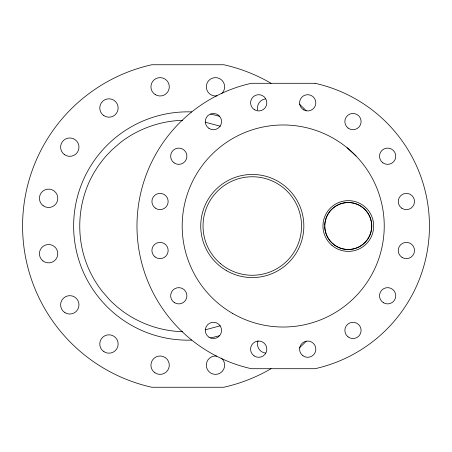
<?xml version="1.0" encoding="UTF-8"?>
<svg xmlns="http://www.w3.org/2000/svg" width="452" height="452" viewBox="0 0 452 452"><rect width="100%" height="100%" fill="white"/><g stroke="black" fill="none" stroke-linecap="round" stroke-linejoin="round"><path stroke-width="0.68" d="M205.112 329.858L220.288 325.79M182.738 120.356C164.471 120.712 146.504 126.153 130.803 135.402A84.078 84.078 0 0 0 127.656 137.419L126.046 138.442A84.021 84.021 0 0 0 119.831 143.052L111.921 149.911L106.599 155.454A84.1 84.1 0 0 0 100.779 162.596L99.626 164.099A83.97 83.97 0 0 0 95.971 169.568L94.943 171.178A83.654 83.654 0 0 0 93.66 173.342C75.557 204.649 75.049 245.142 92.654 276.771L93.57 278.522A84.049 84.049 0 0 0 96.53 283.331L97.553 284.935A84.072 84.072 0 0 0 102.627 291.806L109.52 299.721A84.117 84.117 0 0 0 114.785 304.727L116.181 306.01A83.976 83.976 0 0 0 121.272 310.117L122.78 311.27A83.925 83.925 0 0 0 128.47 315.151C144.64 325.383 163.579 331.254 182.738 331.672M205.112 122.17L220.288 126.238M347.102 147.742L356.069 156.019M325.18 221.265A23.481 23.481 0 0 1 361.267 206.519A23.481 23.481 0 0 1 361.267 245.504A23.481 23.481 0 0 1 325.18 230.757M325.056 230.091A23.481 23.481 0 0 1 324.705 226.695M324.705 225.333A23.481 23.481 0 0 1 325.056 221.938M265.765 353.148A9.187 9.187 0 0 1 257.985 340.932M257.691 110.068A9.187 9.187 0 0 1 265.522 98.881M306.23 341.203A165.223 165.223 0 0 1 299.303 347.916M271.053 368.708A165.223 165.223 0 0 1 223.774 387.257L151.821 387.257A165.223 165.223 0 0 1 151.821 64.743L223.774 64.743A165.223 165.223 0 0 1 271.053 83.292M299.303 104.084A165.223 165.223 0 0 1 306.23 110.796M217 95.869A9.187 9.187 0 0 1 206.434 85.242A9.187 9.187 0 0 1 219.96 78.784A9.187 9.187 0 0 1 221.57 93.688M219.559 335.655A114.158 114.158 0 0 1 210.632 337.853M191.738 340.09A114.158 114.158 0 0 1 73.636 226A114.158 114.158 0 0 1 191.738 111.91M210.632 114.147A114.158 114.158 0 0 1 219.559 116.345M221.39 358.153A9.187 9.187 0 0 1 220.169 373.092A9.187 9.187 0 0 1 206.474 366.996A9.187 9.187 0 0 1 216.762 356.091M315.044 83.292L251.374 83.292A146.211 146.211 0 0 0 251.374 368.708L315.044 368.708A146.211 146.211 0 0 0 315.044 83.292M220.632 263.742A49.251 49.251 0 0 0 300.795 234.565A49.251 49.251 0 0 0 235.447 179.732A49.251 49.251 0 0 0 220.632 263.742M383.443 302.744A8.13 8.13 0 0 0 395.76 295.919A8.13 8.13 0 0 0 383.691 288.664A8.13 8.13 0 0 0 383.443 302.744M348.034 336.876A8.13 8.13 0 0 0 361.046 331.486A8.13 8.13 0 0 0 349.871 322.914A8.13 8.13 0 0 0 348.034 336.876M302.93 355.758A8.13 8.13 0 0 0 315.795 350.029A8.13 8.13 0 0 0 304.399 341.752A8.13 8.13 0 0 0 302.93 355.758M254.097 355.877A8.13 8.13 0 0 0 266.81 349.814A8.13 8.13 0 0 0 255.205 341.836A8.13 8.13 0 0 0 254.097 355.877M209.005 337.243A8.13 8.13 0 0 0 221.553 330.853A8.13 8.13 0 0 0 209.739 323.18A8.13 8.13 0 0 0 209.005 337.243M174.534 302.71A8.13 8.13 0 0 0 186.908 295.987A8.13 8.13 0 0 0 174.901 288.63A8.13 8.13 0 0 0 174.534 302.71M155.025 256.911A8.13 8.13 0 0 0 168.082 251.634A8.13 8.13 0 0 0 156.985 242.961A8.13 8.13 0 0 0 155.025 256.911M155.194 208.033A8.13 8.13 0 0 0 168.11 202.417A8.13 8.13 0 0 0 156.787 194.044A8.13 8.13 0 0 0 155.194 208.033M174.116 162.884A8.13 8.13 0 0 0 186.879 156.934A8.13 8.13 0 0 0 175.348 148.855A8.13 8.13 0 0 0 174.116 162.884M208.943 128.357A8.13 8.13 0 0 0 221.548 122.068A8.13 8.13 0 0 0 209.807 114.299A8.13 8.13 0 0 0 208.943 128.357M254.397 109.717A8.13 8.13 0 0 0 266.833 103.107A8.13 8.13 0 0 0 254.888 95.643A8.13 8.13 0 0 0 254.397 109.717M303.58 109.83A8.13 8.13 0 0 0 315.841 102.892A8.13 8.13 0 0 0 303.704 95.745A8.13 8.13 0 0 0 303.58 109.83M348.091 128.069A8.13 8.13 0 0 0 361.052 122.565A8.13 8.13 0 0 0 349.803 114.09A8.13 8.13 0 0 0 348.091 128.069M382.912 162.844A8.13 8.13 0 0 0 395.726 157.002A8.13 8.13 0 0 0 384.262 148.827A8.13 8.13 0 0 0 382.912 162.844M402.014 257.357A8.13 8.13 0 0 0 414.507 250.854A8.13 8.13 0 0 0 402.63 243.289A8.13 8.13 0 0 0 402.014 257.357M401.839 208.242A8.13 8.13 0 0 0 414.495 202.067A8.13 8.13 0 0 0 402.822 194.19A8.13 8.13 0 0 0 401.839 208.242M232.695 313.49A101.028 101.028 0 0 0 384.234 226A101.028 101.028 0 0 0 232.695 138.51A101.028 101.028 0 0 0 232.695 313.49M333.226 244.001A23.481 23.481 0 0 0 371.442 230.091A23.481 23.481 0 0 0 340.288 203.948A23.481 23.481 0 0 0 333.226 244.001M332.017 245.442A25.363 25.363 0 0 0 373.301 230.418A25.363 25.363 0 0 0 339.644 202.18A25.363 25.363 0 0 0 332.017 245.442M226.514 270.663A51.556 51.556 0 0 0 303.846 226.011A51.556 51.556 0 0 0 226.514 181.365A51.556 51.556 0 0 0 226.514 270.663M103.949 351.707A9.187 9.187 0 0 0 118.13 344.481A9.187 9.187 0 0 0 104.779 335.813A9.187 9.187 0 0 0 103.949 351.707M64.529 154.68A9.187 9.187 0 0 0 78.947 147.957A9.187 9.187 0 0 0 65.913 138.826A9.187 9.187 0 0 0 64.529 154.68M103.881 115.661A9.187 9.187 0 0 0 118.125 108.559A9.187 9.187 0 0 0 104.853 99.779A9.187 9.187 0 0 0 103.881 115.661M43.143 205.7A9.187 9.187 0 0 0 57.737 199.355A9.187 9.187 0 0 0 44.94 189.885A9.187 9.187 0 0 0 43.143 205.7M64.998 312.682A9.187 9.187 0 0 0 78.981 305.089A9.187 9.187 0 0 0 65.41 296.772A9.187 9.187 0 0 0 64.998 312.682M42.951 260.928A9.187 9.187 0 0 0 57.703 254.968A9.187 9.187 0 0 0 45.166 245.17A9.187 9.187 0 0 0 42.951 260.928M155.239 94.598A9.187 9.187 0 0 0 169.291 87.129A9.187 9.187 0 0 0 155.799 78.699A9.187 9.187 0 0 0 155.239 94.598M154.906 372.764A9.187 9.187 0 0 0 169.268 365.911A9.187 9.187 0 0 0 156.155 356.899A9.187 9.187 0 0 0 154.906 372.764"/></g></svg>
